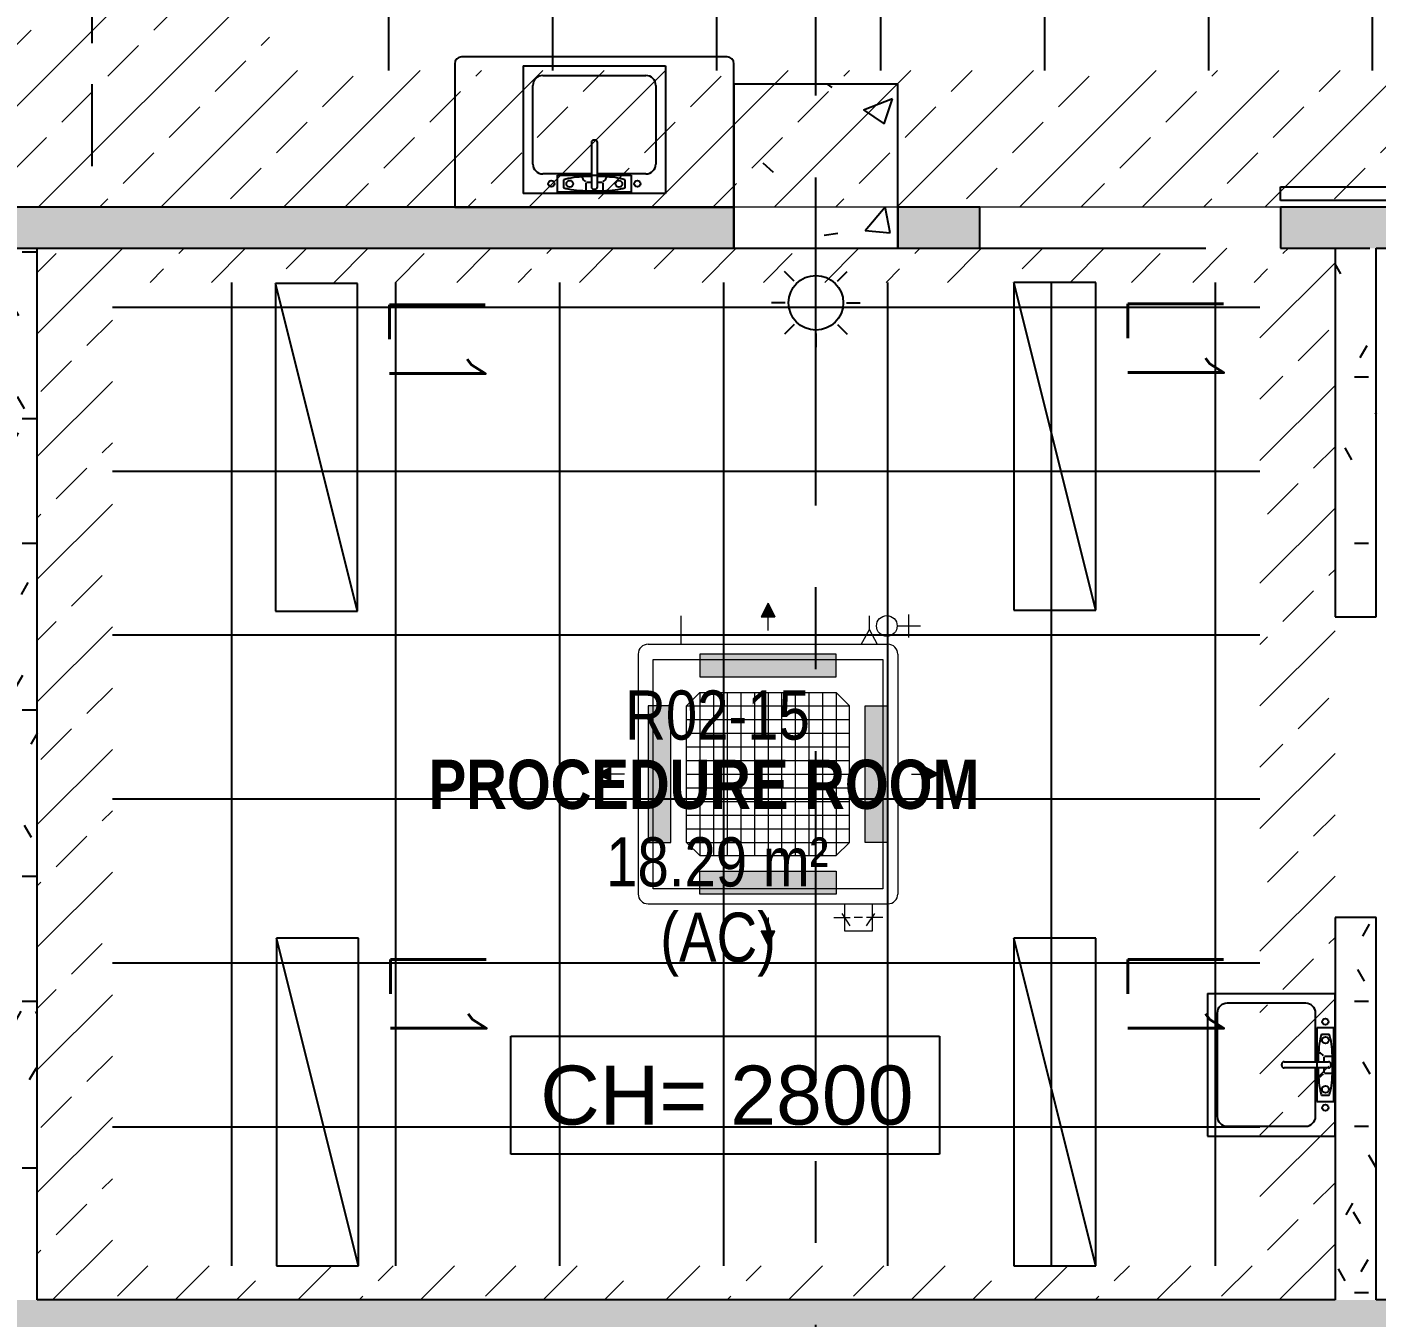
# Model space of a CAD drawing. Header units: millimetres. Extents: x -92759 to 184353, y -15225 to 86714.
# Drawn here: x 62414 to 67351, y 26229 to 30951 of the extents above; entities that cross this region are included whole.
import ezdxf

# ---------------------------------------------------------------- set-up
doc = ezdxf.new("R2010")
doc.units = ezdxf.units.MM
doc.linetypes.add('IDA - Grid Line', pattern=[2100, 1200, -300, 300, -300])
doc.linetypes.add('IDA - Hidden 2-1', pattern=[450, 300, -150])
for name, color, linetype in [('0-1', 9, 'Continuous'), ('A-_DOOR----_E', 8, 'Continuous'), ('A-_ROOMNAME_A', 8, 'Continuous'), ('A-_SANIFIXR_E', 8, 'Continuous'), ('A-_WALL----_H-1', 9, 'Continuous'), ('A-_WALLPRTN_E', 8, 'Continuous'), ('A-PATT-CONC', 8, 'Continuous'), ('E-legend', 1, 'Continuous'), ('E-LIGHT----E', 1, 'Continuous'), ('HF Text', 7, 'Continuous'), ('M-_SANIFIXR_E', 9, 'Continuous'), ('M-ACMV_FCU', 5, 'Continuous'), ('PDF_M-_ACON----_E-N', 7, 'Continuous'), ('S-_COLN----_E', 8, 'Continuous')]:
    doc.layers.add(name, color=color, linetype=linetype)
for name, color, linetype, lineweight in [('A--', 134, '500-1-RP', 25), ('HFI 9MM FPB', 94, 'Continuous', 5), ('M-ACMV_CDP', 190, 'DRAIN_PIPE', 25), ('M-ACMV_FCU-1', 86, 'Continuous', 9), ('M-ACMV_PWR', 1, 'REFRIGERANT', 25), ('M-ACMV_REF_PIPE', 134, '500-1-RP', 25), ('M-ACMV_VCD', 7, 'Continuous', 25)]:
    doc.layers.add(name, color=color, linetype=linetype, lineweight=lineweight)
for name, color, linetype, true_color in [('A-_DETA----_E-1', 7, 'IDA - Hidden 2-1', 0xa5a5a5), ('A-_DETA----_ED-2', 1, 'Continuous', 0xff0000), ('A-_FURN--1', 7, 'Continuous', 0xaaaaaa), ('E-_FIREALAM_E-1', 1, 'Continuous', 0xff0000), ('S-_ANOTGRID_E-1', 9, 'IDA - Grid Line', 0x808080)]:
    doc.layers.add(name, color=color, linetype=linetype, true_color=true_color)
doc.styles.add('Arial Narrow_2', font='ARIALN.TTF', dxfattribs={"height": 225})
doc.styles.add('Arial Narrow_B_1', font='ARIALNB.TTF', dxfattribs={"height": 300})
doc.styles.add('Arial_4', font='arial.ttf', dxfattribs={"height": 1.8})
doc.styles.get("Standard").update_dxf_attribs({"font": 'arial.ttf'})
doc.styles.add('T3', font='simplex.shx', dxfattribs={"width": 0.7, "height": 300})
doc.linetypes.add('500-1-RP', pattern='A,0.75,-0.5,0.75,-0.5,0.75,-0.5,0.75,-1.7,["RP",Standard,S=1,R=0,X=-1,Y=-0.5],-1.7', length=7.9)
doc.linetypes.add('DRAIN_PIPE', pattern='A,0.5,-0.2,["D",Standard,S=0.1,R=0,X=-0.1,Y=-0.05],-0.25', length=0.95)
doc.linetypes.add('REFRIGERANT', pattern='A,15,-5.08,["R",Standard,S=2.54,R=0,X=-2.54,Y=-1.27],-5.08', length=25.16)
pattern_1 = [(0, (-11670.95, 40338.29), (609.6, 152.4), [50.292, -406.908, 50.292, -406.908, -2438.4]), (0, (-11670.95, 40338.29), (609.6, 152.4), [-914.4, 50.292, -864.108, 50.292, -406.908, -1066.8]), (0, (-11670.95, 40338.29), (609.6, 152.4), [-2286, 50.292, -254.508, 50.292, -711.708]), (120, (-11442.35, 40414.49), (-436.78227, 451.7291), [50.292, -406.908, 50.292, -406.908, -2438.4]), (120, (-11442.35, 40414.49), (-436.78227, 451.7291), [-914.4, 50.292, -864.108, 50.292, -406.908, -1066.8]), (120, (-11442.35, 40414.49), (-436.78227, 451.7291), [-2286, 50.292, -254.508, 50.292, -711.708]), (240, (-11366.15, 40719.29), (-172.81773, -604.1291), [50.292, -406.908, 50.292, -406.908, -2438.4]), (240, (-11366.15, 40719.29), (-172.81773, -604.1291), [-914.4, 50.292, -864.108, 50.292, -406.908, -1066.8]), (240, (-11366.15, 40719.29), (-172.81773, -604.1291), [-2286, 50.292, -254.508, 50.292, -711.708])]

# ---------------------------------------------------------------- blocks, each defined once
blk = doc.blocks.new('One-Pane_Sliding_Door_4854 - B8-SD04 1100x2200-10511347-BLK8_RHH_2ND STOREY PLAN')
at = {"layer": 'A-_DOOR----_E'}
for p, q in [((-1650, -150), (-1650, -100)), ((-1650, -100), (-550, -100)), ((-550, -100), (-550, -150)), ((-550, -150), (-1650, -150))]:
    blk.add_line(p, q, dxfattribs=at)
blk = doc.blocks.new('IDA - Strobe Light - IDA - Strobe Light-8826107-BLK8_RHH_2ND STOREY PLAN')
at = {"layer": 'A-_DETA----_ED-2'}
for p, q in [((0, 312.5), (0, 362.5)), ((-79.5, 279.5), (-114.9, 314.9)), ((79.5, 279.5), (114.9, 314.9)), ((-112.5, 200), (-162.5, 200)), ((112.5, 200), (162.5, 200)), ((-79.5, 120.5), (-114.9, 85.1)), ((79.5, 120.5), (114.9, 85.1)), ((0, 87.5), (0, 37.5))]:
    blk.add_line(p, q, dxfattribs=at)
blk.add_circle((0, 200), 100, dxfattribs=at)
blk = doc.blocks.new('1599_FURN_RHH_BLK8 _NEW__2ND STY_dwg-10261561-BLK8_RHH_2ND STOREY PLAN')
at = {"layer": 'A-_FURN--1'}
for p, q in [((-26321.8, -48525.1), (-26321.8, -49050.1)), ((-25324.8, -48500.1), (-26296.8, -48500.1))]:
    blk.add_line(p, q, dxfattribs=at)
at = {"layer": 'A-_FURN--1', "flags": 128}
blk.add_lwpolyline([(-26321.8, -49050.1), (-25299.8, -49050.1), (-25299.8, -48525.1)], dxfattribs=at)
at = {"layer": 'A-_FURN--1'}
for centre, start, end in [((-26296.8, -48525.1), 90, 180), ((-25324.8, -48525.1), 0, 90)]:
    blk.add_arc(centre, 25, start, end, dxfattribs=at)
at = {"layer": 'A-_SANIFIXR_E'}
for p, q in [((-23567.2, -51928.1), (-23567.2, -52450.1)), ((-23567.2, -51928.1), (-23099.2, -51928.1)), ((-23099.2, -52450.1), (-23099.2, -51928.1)), ((-23207.2, -51964.1), (-23495.2, -51964.1)), ((-23531.2, -52000.1), (-23531.2, -52378.1)), ((-23171.2, -52178.1), (-23171.2, -52000.1)), ((-23103.7, -52054.1), (-23166.7, -52054.1)), ((-23166.7, -52054.1), (-23166.7, -52324.1)), ((-23149.7, -52076.6), (-23120.8, -52076.6)), ((-23103.7, -52324.1), (-23103.7, -52054.1)), ((-23294.8, -52191.6), (-23294.8, -52187.1)), ((-23285.8, -52178.1), (-23123.8, -52178.1)), ((-23141.4, -52159.8), (-23141.4, -52178.1)), ((-23138.9, -52157.9), (-23113, -52157.9)), ((-23114.8, -52187.1), (-23114.8, -52191.6)), ((-23123.8, -52200.6), (-23285.8, -52200.6)), ((-23171.2, -52378.1), (-23171.2, -52200.6)), ((-23141.4, -52200.9), (-23141.4, -52218.3)), ((-23138.9, -52220.3), (-23113, -52220.3)), ((-23166.7, -52324.1), (-23103.7, -52324.1)), ((-23120.8, -52301.6), (-23149.7, -52301.6)), ((-23495.2, -52414.1), (-23207.2, -52414.1)), ((-23567.2, -52450.1), (-23099.2, -52450.1))]:
    blk.add_line(p, q, dxfattribs=at)
for centre, radius in [((-23135.2, -52031.6), 11.4), ((-23135.2, -52099.1), 12.3), ((-23135.2, -52279.1), 12.3), ((-23135.2, -52346.6), 11.4)]:
    blk.add_circle(centre, radius, dxfattribs=at)
for centre, radius, start, end in [((-23495.2, -52000.1), 36, 90, 180), ((-23207.2, -52000.1), 36, 0, 90), ((-23009.5, -52122.3), 147.4, 161.9543, 168.8025), ((-23261, -52122.3), 147.4, 11.1975, 18.0457), ((-22480.4, -52189.1), 681.5, 175.3124, 179.0787), ((-22807.3, -52162.3), 353.6, 168.8025, 175.3124), ((-23463.2, -52162.3), 353.6, 4.6876, 11.1975), ((-23790, -52189.1), 681.5, 360, 4.6876), ((-23285.8, -52187.1), 9, 90, 180), ((-23165.4, -52169.1), 25.7, 28.4413, 71.9853), ((-23123.8, -52187.1), 9, 0, 90), ((-23790, -52189.1), 681.5, 355.3124, 0), ((-23285.8, -52191.6), 9, 180, 270), ((-22480.4, -52189.1), 681.5, 180.9704, 184.6876), ((-23165.4, -52209.1), 25.7, 288.0147, 331.5587), ((-23123.8, -52191.6), 9, 270, 0), ((-22807.3, -52215.9), 353.6, 184.6876, 191.1975), ((-23009.5, -52255.9), 147.4, 191.1975, 198.0457), ((-23261, -52255.9), 147.4, 341.9543, 348.8025), ((-23463.2, -52215.9), 353.6, 348.8025, 355.3124), ((-23495.2, -52378.1), 36, 180, 270), ((-23207.2, -52378.1), 36, 270, 0)]:
    blk.add_arc(centre, radius, start, end, dxfattribs=at)
blk = doc.blocks.new('A$C3019c3af')
at = {"layer": 'A-_WALL----_H-1'}
h = blk.add_hatch(dxfattribs=at)
h.set_pattern_fill('FP_8', color=256, style=0, pattern_type=2)
h.set_pattern_definition(pattern_1)
h.paths.add_polyline_path([(-20250, -2600), (-17700, -2600), (-17700, -2450), (-20500, -2450), (-20500, -2600), (-20400, -2600)])
h.paths.add_polyline_path([(-7650, -2600), (-7650, -2450), (-8600, -2450), (-8600, -2600)])
h.paths.add_polyline_path([(-15425, -2600), (-10300, -2600), (-10300, -2450), (-15700, -2450), (-15700, -2600), (-15500, -2600)])
h.paths.add_polyline_path([(-23188.5, -2600), (-21600, -2600), (-21600, -2450), (-27300, -2450), (-27300, -2600), (-26358.7, -2600)])
h.paths.add_polyline_path([(-17100, -2600), (-16800, -2600), (-16800, -2450), (-17100, -2450), (-17100, -2525)])
h = blk.add_hatch(dxfattribs=at)
h.set_pattern_fill('FP_8', color=256, style=0, pattern_type=2)
h.set_pattern_definition(pattern_1)
h.paths.add_polyline_path([(-20400, -6450), (-20250, -6450), (-20250, -2600), (-20400, -2600)])
h = blk.add_hatch(dxfattribs=at)
h.set_pattern_fill('FP_8', color=256, style=0, pattern_type=2)
h.set_pattern_definition(pattern_1)
h.paths.add_polyline_path([(-15500, -9850), (-15350, -9850), (-15350, -6600), (-15500, -6600), (-15500, -6615.6)])
h.paths.add_polyline_path([(-15425, -6450), (-15350, -6450), (-15350, -5050), (-15500, -5050), (-15500, -6450)])
h.paths.add_polyline_path([(-15350, -3950), (-15350, -2600), (-15500, -2600), (-15500, -3950), (-15425, -3950)])
h = blk.add_hatch(dxfattribs=at)
h.set_pattern_fill('FP_8', color=256, style=0, pattern_type=2)
h.set_pattern_definition(pattern_1)
h.paths.add_polyline_path([(-10507.7, -6600), (-7650, -6600), (-7650, -6450), (-27700, -6450), (-27700, -6600), (-15350, -6600)])
at = {"layer": 'S-_COLN----_E'}
h = blk.add_hatch(dxfattribs=at)
h.set_pattern_fill('FP_1', color=256, style=0, pattern_type=2)
h.set_pattern_definition([(50, (-11670.95, 40338.3), (1093.104, -95.634), [114.3, -1257.3]), (355, (-11671, 40338.3), (-211.457, 1146.34), [91.44, -1005.84]), (100.451, (-11579.9, 40330.3), (881.656, 1050.7), [97.14, -1068.54]), (46.184, (-11671, 40643.1), (1626.475, -252.257), [171.45, -1885.95]), (96.636, (-11535.4, 40622), (1424.416, 1484.565), [145.71, -1602.81]), (351.184, (-11671, 40643.1), (1424.43, 1484.55), [137.16, -1508.76]), (21, (-11518.55, 40566.9), (909.686, -613.591), [114.3, -1257.3]), (326, (-11518.6, 40566.9), (370.812, 1105.13), [91.44, -1005.84]), (71.451, (-11442.7, 40515.8), (1280.503, 491.528), [97.14, -1068.54]), (37.5, (-11670.95, 40338.3), (18.5313, 507.3303), [50.292, -943.356, 50.292, -970.788, -1009.65]), (37.5, (-11670.95, 40338.3), (18.5313, 507.3303), [-2014.728, 50.292, -959.358]), (7.5, (-11670.95, 40338.3), (400.918, 601.0836), [50.292, -531.876, 50.292, -920.496, -384.81]), (7.5, (-11670.95, 40338.3), (400.918, 601.0836), [-1552.956, 50.292, -334.518]), (327.5, (-12010.8, 40338.3), (813.545, -34.3737), [50.292, -330.708, 50.292, -1138.428, -1577.34]), (327.5, (-12010.8, 40338.3), (813.545, -34.3737), [-1569.72, 50.292, -1527.048]), (317.5, (-12163.2, 40338.3), (888.775, 152.56), [50.292, -445.008, 50.292, -739.14, -1120.14]), (317.5, (-12163.2, 40338.3), (888.775, 152.56), [-1284.732, 50.292, -1069.848])])
h.paths.add_polyline_path([(-17100, -2600), (-17100, -2000), (-17700, -2000), (-17700, -2600)])
at = {"layer": 'A-_DETA----_E-1'}
blk.add_line((-20050, -650), (-20050, -2450), dxfattribs=at)
at = {"layer": 'A-_WALLPRTN_E'}
for p, q in [((-17700, -2450), (-20500, -2450)), ((-17700, -2600), (-17700, -2450)), ((-16800, -2450), (-17100, -2450)), ((-17100, -2450), (-17100, -2600)), ((-16800, -2600), (-16800, -2450)), ((-12900, -2450), (-15700, -2450)), ((-15700, -2450), (-15700, -2600)), ((-20250, -6450), (-20250, -2600)), ((-20250, -2600), (-17700, -2600)), ((-17100, -2600), (-16800, -2600)), ((-15700, -2600), (-15500, -2600)), ((-15500, -2600), (-15500, -3950)), ((-15350, -2600), (-10300, -2600)), ((-15350, -3950), (-15350, -2600)), ((-15500, -3950), (-15350, -3950)), ((-15500, -5050), (-15500, -6450)), ((-15350, -5050), (-15500, -5050)), ((-15350, -6450), (-15350, -5050)), ((-15500, -6450), (-20250, -6450)), ((-7650, -6450), (-15350, -6450))]:
    blk.add_line(p, q, dxfattribs=at)
at = {"layer": 'M-_SANIFIXR_E'}
for p, q in [((-18472, -1932), (-17950, -1932)), ((-18472, -1932), (-18472, -2400)), ((-18400, -1968), (-18022, -1968)), ((-17950, -1932), (-17950, -2400)), ((-18436, -2292), (-18436, -2004)), ((-17986, -2004), (-17986, -2292)), ((-18222, -2213.4), (-18222, -2375.4)), ((-18208.5, -2204.4), (-18213, -2204.4)), ((-18199.5, -2375.4), (-18199.5, -2213.4)), ((-18222, -2328), (-18400, -2328)), ((-18346, -2395.5), (-18346, -2332.5)), ((-18346, -2332.5), (-18076, -2332.5)), ((-18323.5, -2349.5), (-18323.5, -2378.5)), ((-18242.2, -2360.3), (-18242.2, -2386.2)), ((-18240.2, -2357.9), (-18222, -2357.9)), ((-18022, -2328), (-18199.5, -2328)), ((-18199.2, -2357.9), (-18181.7, -2357.9)), ((-18179.8, -2360.3), (-18179.8, -2386.2)), ((-18098.5, -2378.5), (-18098.5, -2349.5)), ((-18076, -2332.5), (-18076, -2395.5)), ((-17950, -2400), (-18472, -2400)), ((-18076, -2395.5), (-18346, -2395.5)), ((-18213, -2384.4), (-18208.5, -2384.4)), ((-15967.4, -5328), (-15967.4, -5850)), ((-15967.4, -5328), (-15499.4, -5328)), ((-15499.4, -5850), (-15499.4, -5328)), ((-15607.4, -5364), (-15895.4, -5364)), ((-15931.4, -5400), (-15931.4, -5778)), ((-15571.4, -5578), (-15571.4, -5400)), ((-15503.9, -5454), (-15566.9, -5454)), ((-15566.9, -5454), (-15566.9, -5724)), ((-15549.9, -5476.5), (-15521, -5476.5)), ((-15503.9, -5724), (-15503.9, -5454)), ((-15686, -5578), (-15524, -5578)), ((-15541.6, -5559.8), (-15541.6, -5578)), ((-15539.1, -5557.8), (-15513.2, -5557.8)), ((-15695, -5591.5), (-15695, -5587)), ((-15524, -5600.5), (-15686, -5600.5)), ((-15571.4, -5778), (-15571.4, -5600.5)), ((-15541.6, -5600.8), (-15541.6, -5618.3)), ((-15539.1, -5620.2), (-15513.2, -5620.2)), ((-15515, -5587), (-15515, -5591.5)), ((-15566.9, -5724), (-15503.9, -5724)), ((-15521, -5701.5), (-15549.9, -5701.5)), ((-15895.4, -5814), (-15607.4, -5814)), ((-15967.4, -5850), (-15499.4, -5850))]:
    blk.add_line(p, q, dxfattribs=at)
for centre, radius in [((-18368.5, -2364), 11.4), ((-18301, -2364), 12.3), ((-18121, -2364), 12.3), ((-18053.5, -2364), 11.4), ((-15535.4, -5431.5), 11.4), ((-15535.4, -5499), 12.3), ((-15535.4, -5679), 12.3), ((-15535.4, -5746.5), 11.4)]:
    blk.add_circle(centre, radius, dxfattribs=at)
for centre, radius, start, end in [((-18400, -2004), 36, 90, 180), ((-18022, -2004), 36, 0, 90), ((-18213, -2213.4), 9, 90, 180), ((-18208.5, -2213.4), 9, 0, 90), ((-18400, -2292), 36, 180, 270), ((-18022, -2292), 36, 270, 0), ((-18277.8, -2489.7), 147.4, 101.1975, 108.0457), ((-18237.8, -2691.9), 353.6, 94.6876, 101.1975), ((-18211, -3018.8), 681.5, 90.9213, 94.6876), ((-18231, -2333.8), 25.7, 198.0147, 241.5587), ((-18211, -3018.8), 681.5, 85.3124, 89.0296), ((-18191, -2333.8), 25.7, 298.4413, 341.9853), ((-18184.2, -2691.9), 353.6, 78.8025, 85.3124), ((-18144.2, -2489.7), 147.4, 71.9543, 78.8025), ((-18277.8, -2238.3), 147.4, 251.9543, 258.8025), ((-18237.8, -2036.1), 353.6, 258.8025, 265.3124), ((-18211, -1709.2), 681.5, 265.3124, 270), ((-18213, -2375.4), 9, 180, 270), ((-18211, -1709.2), 681.5, 270, 274.6876), ((-18208.5, -2375.4), 9, 270, 0), ((-18184.2, -2036.1), 353.6, 274.6876, 281.1975), ((-18144.2, -2238.3), 147.4, 281.1975, 288.0457), ((-15895.4, -5400), 36, 90, 180), ((-15607.4, -5400), 36, 0, 90), ((-15409.7, -5522.2), 147.4, 161.9543, 168.8025), ((-15661.2, -5522.2), 147.4, 11.1975, 18.0457), ((-15207.5, -5562.2), 353.6, 168.8025, 175.3124), ((-15863.4, -5562.2), 353.6, 4.6876, 11.1975), ((-15686, -5587), 9, 90, 180), ((-14880.7, -5589), 681.5, 175.3124, 179.0787), ((-15565.7, -5569), 25.7, 28.4413, 71.9853), ((-15524, -5587), 9, 0, 90), ((-16190.2, -5589), 681.5, 0, 4.6876), ((-15686, -5591.5), 9, 180, 270), ((-14880.7, -5589), 681.5, 180.9704, 184.6876), ((-15565.7, -5609), 25.7, 288.0147, 331.5587), ((-15524, -5591.5), 9, 270, 0), ((-16190.2, -5589), 681.5, 355.3124, 0), ((-15207.5, -5615.8), 353.6, 184.6876, 191.1975), ((-15863.4, -5615.8), 353.6, 348.8025, 355.3124), ((-15409.7, -5655.8), 147.4, 191.1975, 198.0457), ((-15661.2, -5655.8), 147.4, 341.9543, 348.8025), ((-15895.4, -5778), 36, 180, 270), ((-15607.4, -5778), 36, 270, 0)]:
    blk.add_arc(centre, radius, start, end, dxfattribs=at)
at = {"layer": 'S-_ANOTGRID_E-1'}
for p, q in [((-17400, -20341.4), (-17400, 52351.8)), ((-38173.1, -2600), (13784.7, -2600))]:
    blk.add_line(p, q, dxfattribs=at)
at = {"layer": 'S-_COLN----_E'}
for p, q in [((-17100, -2000), (-17700, -2000)), ((-17700, -2000), (-17700, -2450)), ((-17100, -2450), (-17100, -2000)), ((-17700, -2450), (-17700, -2600)), ((-17100, -2600), (-17100, -2450)), ((-17700, -2600), (-17100, -2600))]:
    blk.add_line(p, q, dxfattribs=at)
at = {"layer": 'A-_DOOR----_E', "rotation": 180}
blk.add_blockref('One-Pane_Sliding_Door_4854 - B8-SD04 1100x2200-10511347-BLK8_RHH_2ND STOREY PLAN', (-16250, -2525), dxfattribs=at)
at = {"layer": 'E-_FIREALAM_E-1', "rotation": 180}
blk.add_blockref('IDA - Strobe Light - IDA - Strobe Light-8826107-BLK8_RHH_2ND STOREY PLAN', (-17400, -2600), dxfattribs=at)
at = {"layer": 'M-_SANIFIXR_E'}
blk.add_blockref('1599_FURN_RHH_BLK8 _NEW__2ND STY_dwg-10261561-BLK8_RHH_2ND STOREY PLAN', (7599.8, 46600.1), dxfattribs=at)
at = {"layer": 'A-_ROOMNAME_A', "char_height": 180, "attachment_point": 1}
for s, insert, width, style in [('R02-15', (-18098.1, -4219), 853.797, 'Arial Narrow_2'), ('PROCEDURE ROOM', (-18817.3, -4472.5), 2597.467, 'Arial Narrow_B_1'), ('18.29 m²', (-18167.8, -4756.5), 1022.152, 'Arial Narrow_2'), ('(AC)', (-17969.8, -5032.2), 541.139, 'Arial Narrow_2')]:
    blk.add_mtext(s, dxfattribs=dict(at, insert=insert, width=width, style=style))
blk = doc.blocks.new('RCP_B8L2')
at = {"layer": 'A-PATT-CONC'}
h = blk.add_hatch(dxfattribs=at)
h.set_pattern_fill('ANSI37', color=256, scale=189, angle=45)
h.set_pattern_definition([(90, (-383318.07, -181127.3), (-600.075, 0), []), (180, (-383318.07, -181127.3), (-6e-14, -600.075), [])])
h.paths.add_polyline_path([(-389318.1, -181127.3), (-383318.1, -181127.3), (-383318.1, -189527.3), (-389318.1, -189527.3)])
h = blk.add_hatch(dxfattribs=at)
h.set_pattern_fill('ANSI37', color=256, scale=189, angle=45)
h.set_pattern_definition([(90, (-385693.07, -190302.3), (-600.075, 0), []), (180, (-385693.07, -190302.3), (-6e-14, -600.075), [])])
h.paths.add_polyline_path([(-389893.1, -190302.3), (-385693.1, -190302.3), (-385693.1, -193902.3), (-389893.1, -193902.3)])
at = {"layer": 'HFI 9MM FPB'}
h = blk.add_hatch(dxfattribs=at)
h.set_pattern_fill('ANSI33', color=256, scale=50)
h.set_pattern_definition([(45, (-381589.02, -647239), (-224.5064, 224.5064), []), (45, (-381364.5, -647239), (-224.5064, 224.5064), [158.75, -79.375])])
h.paths.add_polyline_path([(-397818.1, -194027.3), (-400118.1, -194027.3), (-400118.1, -180627.3), (-389968.1, -180627.3), (-389968.1, -188227.3), (-389818.1, -188227.3), (-389818.1, -180627.3), (-382818.1, -180627.3), (-382818.1, -190027.3), (-397218.1, -190027.3), (-397218.1, -189577.3), (-397818.1, -189577.3)])
h.paths.add_polyline_path([(-399843.1, -181027.3), (-390243.1, -181027.3), (-390243.1, -189427.3), (-398043.1, -189427.3), (-398043.1, -193627.3), (-399843.1, -193627.3)], flags=16)
h.paths.add_polyline_path([(-389318.1, -181127.3), (-383318.1, -181127.3), (-383318.1, -189527.3), (-389318.1, -189527.3)], flags=16)
h = blk.add_hatch(dxfattribs=at)
h.set_pattern_fill('ANSI33', color=256, scale=50)
h.set_pattern_definition([(45, (-581589.02, -147239), (-224.5064, 224.5064), []), (45, (-581364.5, -147239), (-224.5064, 224.5064), [158.75, -79.375])])
h.paths.add_polyline_path([(-389893.1, -190302.3), (-385693.1, -190302.3), (-385693.1, -193902.3), (-389893.1, -193902.3)], flags=16)
h.paths.add_polyline_path([(-390168.1, -190177.3), (-385418.1, -190177.3), (-385418.1, -194027.3), (-390168.1, -194027.3)])
blk.add_lwpolyline([(-397818.1, -194027.3), (-400118.1, -194027.3), (-400118.1, -180627.3), (-389968.1, -180627.3), (-389968.1, -188227.3), (-389818.1, -188227.3), (-389818.1, -180627.3), (-382818.1, -180627.3), (-382818.1, -190027.3), (-397218.1, -190027.3), (-397218.1, -189577.3), (-397818.1, -189577.3)], close=True, dxfattribs=at)
at = {"layer": 'HF Text', "insert": (-388327, -193169.5), "char_height": 215.85, "width": 1353.585, "attachment_point": 1, "style": 'Arial_4', "bg_fill": 16, "box_fill_scale": 1.5, "bg_fill_color": 256, "bg_fill_transparency": 0}
blk.add_mtext('CH= 2800', dxfattribs=at)
blk = doc.blocks.new('L1S')
at = {"layer": 'E-LIGHT----E'}
for p, q in [((-600, 150), (-600, -150)), ((600, 150), (-600, 150)), ((600, 150), (-600, -150)), ((600, -150), (600, 150)), ((-600, -150), (600, -150)), ((600, -150), (600, -150)), ((600, -150), (600, -150))]:
    blk.add_line(p, q, dxfattribs=at)
at = {"layer": 'E-LIGHT----E', "lineweight": 18, "style": 'T3', "width": 0.7}
blk.add_text('L1', height=350, dxfattribs=at).set_placement((-564.1, 267.3))
blk = doc.blocks.new('EL_B8_L2_R4')
at = {"layer": 'E-LIGHT----E', "color": 0, "rotation": 270}
for p in [(-24125.1, -49925.2), (-26827.6, -49929.1), (-26824, -52325.3), (-24125.1, -52325.3)]:
    blk.add_blockref('L1S', p, dxfattribs=at)
blk = doc.blocks.new('A$Ca8a76259')
at = {"layer": 'M-ACMV_FCU', "lineweight": 0}
h = blk.add_hatch(color=256, dxfattribs=at)
h.dxf.hatch_style = 1
h.paths.add_polyline_path([(0, 625), (-25, 575), (25, 575)])
h = blk.add_hatch(color=256, dxfattribs=at)
h.dxf.hatch_style = 1
h.paths.add_polyline_path([(250, 356), (250, 439), (-250, 439), (-250, 356)])
h.paths.add_polyline_path([(356, -250), (439, -250), (439, 250), (356, 250)])
h.paths.add_polyline_path([(-356, 250), (-439, 250), (-439, -250), (-356, -250)])
h.paths.add_polyline_path([(-250, -356), (-250, -439), (250, -439), (250, -356)])
h = blk.add_hatch(color=256, dxfattribs=at)
h.dxf.hatch_style = 1
h.paths.add_polyline_path([(-625, 0), (-575, -25), (-575, 25)])
h = blk.add_hatch(color=256, dxfattribs=at)
h.dxf.hatch_style = 1
h.paths.add_polyline_path([(625, 0), (575, 25), (575, -25)])
h = blk.add_hatch(color=256, dxfattribs=at)
h.dxf.hatch_style = 1
h.paths.add_polyline_path([(0, -625), (25, -575), (-25, -575)])
for p, q in [((0, 625), (-25, 575)), ((0, 625), (25, 575)), ((-25, 575), (25, 575)), ((0, 525), (0, 575)), ((439, 475), (-439, 475)), ((439, 475), (439, 475)), ((-475, 439), (-475, -439)), ((475, 439), (475, 439)), ((475, 439), (475, -439)), ((-298.5, 250), (-250, 298.5)), ((-250, 298.5), (250, 298.5)), ((-250, 298.5), (-250, -298.5)), ((-200, 298.5), (-200, -298.5)), ((-150, 298.5), (-150, -298.5)), ((-100, 298.5), (-100, -298.5)), ((-50, 298.5), (-50, -298.5)), ((0, 298.5), (0, -298.5)), ((50, 298.5), (50, -298.5)), ((100, 298.5), (100, -298.5)), ((150, 298.5), (150, -298.5)), ((200, 298.5), (200, -298.5)), ((250, 298.5), (298.5, 250)), ((250, 298.5), (250, -298.5)), ((-298.5, 250), (-298.5, -250)), ((298.5, 250), (-298.5, 250)), ((298.5, 250), (298.5, -250)), ((298.5, 200), (-298.5, 200)), ((298.5, 150), (-298.5, 150)), ((298.5, 100), (-298.5, 100)), ((298.5, 50), (-298.5, 50)), ((-625, 0), (-575, 25)), ((-625, 0), (-575, -25)), ((-575, -25), (-575, 25)), ((-525, 0), (-575, 0)), ((298.5, 0), (-298.5, 0)), ((525, 0), (575, 0)), ((575, 25), (575, -25)), ((625, 0), (575, 25)), ((625, 0), (575, -25)), ((298.5, -50), (-298.5, -50)), ((298.5, -100), (-298.5, -100)), ((298.5, -150), (-298.5, -150)), ((298.5, -200), (-298.5, -200)), ((-250, -298.5), (-298.5, -250)), ((298.5, -250), (-298.5, -250)), ((250, -298.5), (298.5, -250)), ((-250, -298.5), (250, -298.5)), ((439, -475), (-439, -475)), ((0, -525), (0, -575)), ((25, -575), (-25, -575)), ((0, -625), (-25, -575)), ((0, -625), (25, -575))]:
    blk.add_line(p, q, dxfattribs=at)
for points in [[(420, 420), (420, -420), (-420, -420), (-420, 420)], [(-250, 356), (250, 356), (250, 439), (-250, 439)], [(-356, 250), (-356, -250), (-439, -250), (-439, 250)], [(356, 250), (356, -250), (439, -250), (439, 250)], [(-250, -356), (250, -356), (250, -439), (-250, -439)]]:
    blk.add_lwpolyline(points, close=True, dxfattribs=at)
for centre, start, end in [((-439, 439), 90, 180), ((439, 439), 0, 90), ((-439, -439), 180, 270), ((439, -439), 270, 0)]:
    blk.add_arc(centre, 36, start, end, dxfattribs=at)
blk = doc.blocks.new('SSO')
at = {"layer": 'M-ACMV_PWR', "linetype": 'ByBlock', "lineweight": 5}
for p, q in [((1064770.3, 20778.3), (1064770.3, 20878.3)), ((1064820.3, 20828.3), (1064720.3, 20828.3))]:
    blk.add_line(p, q, dxfattribs=at)
blk.add_circle((1064770.3, 20733.6), 44.6, dxfattribs=at)
blk.add_circle((1064770.3, 20733.6), 44.6, dxfattribs=at)
blk = doc.blocks.new('A$C81577ca4')
at = {"layer": 'A--', "lineweight": 0, "ltscale": 0.75}
for p, q in [((19, -95), (-36, -125)), ((-36, -125), (-86, -125)), ((19, -155), (-36, -125))]:
    blk.add_line(p, q, dxfattribs=at)
blk = doc.blocks.new('A$C49267d6b')
at = {"layer": 'PDF_M-_ACON----_E-N', "lineweight": 0}
for p, q in [((0, 127), (0, 76.2)), ((-25.4, 76.2), (12.7, 101.6)), ((0, 63.5), (0, 38.1)), ((-25.4, 25.4), (12.7, 0)), ((0, -25.4), (0, 25.4))]:
    blk.add_line(p, q, dxfattribs=at)
blk = doc.blocks.new('FCU -1')
at = {"layer": 'M-ACMV_CDP', "lineweight": 5}
blk.add_line((378826.6, -51081.4), (378826.6, -51186.4), dxfattribs=at)
at = {"layer": 'M-ACMV_VCD', "lineweight": 5}
blk.add_lwpolyline([(378127.5, -50132.1), (378127.5, -50032.1), (378227.5, -50032.1), (378227.5, -50132.1)], close=True, dxfattribs=at)
at = {"layer": 'M-ACMV_FCU', "lineweight": 5, "rotation": 270}
blk.add_blockref('A$Ca8a76259', (378508.4, -50607.1), dxfattribs=at)
at = {"layer": 'M-ACMV_PWR', "color": 1, "linetype": 'ByBlock', "lineweight": 5, "xscale": 0.85, "yscale": 0.85, "zscale": 0.85, "rotation": 90}
blk.add_blockref('SSO', (395697, -956204), dxfattribs=at)
at = {"layer": 'M-ACMV_REF_PIPE', "lineweight": 5, "rotation": 90}
blk.add_blockref('A$C81577ca4', (378012.4, -51100.4), dxfattribs=at)
at = {"layer": 'M-ACMV_VCD', "lineweight": 5, "xscale": -1.181061443391948, "yscale": 1.181061443391948, "zscale": 1.181061443391948, "rotation": 90}
blk.add_blockref('A$C49267d6b', (378237.5, -50082.1), dxfattribs=at)
blk = doc.blocks.new('ACMV_B8_L2')
at = {"layer": 'M-ACMV_FCU-1', "rotation": 180}
blk.add_blockref('FCU -1', (504297.7, -128106.8), dxfattribs=at)

msp = doc.modelspace()

# ---------------------------------------------------------------- block references
at = {"layer": '0-1'}
msp.add_blockref('A$C3019c3af', (82701.1, 32741.2), dxfattribs=at)
at = {"layer": 'A-PATT-CONC'}
msp.add_blockref('RCP_B8L2', (452619.1, 220318.5), dxfattribs=at)
at = {"layer": 'E-legend', "color": 7}
msp.add_blockref('EL_B8_L2_R4', (90301.1, 79341.2), dxfattribs=at)
at = {"layer": 'M-ACMV_FCU-1'}
msp.add_blockref('ACMV_B8_L2', (-60663.6, 105715.9), dxfattribs=at)

doc.saveas('drawing.dxf')
